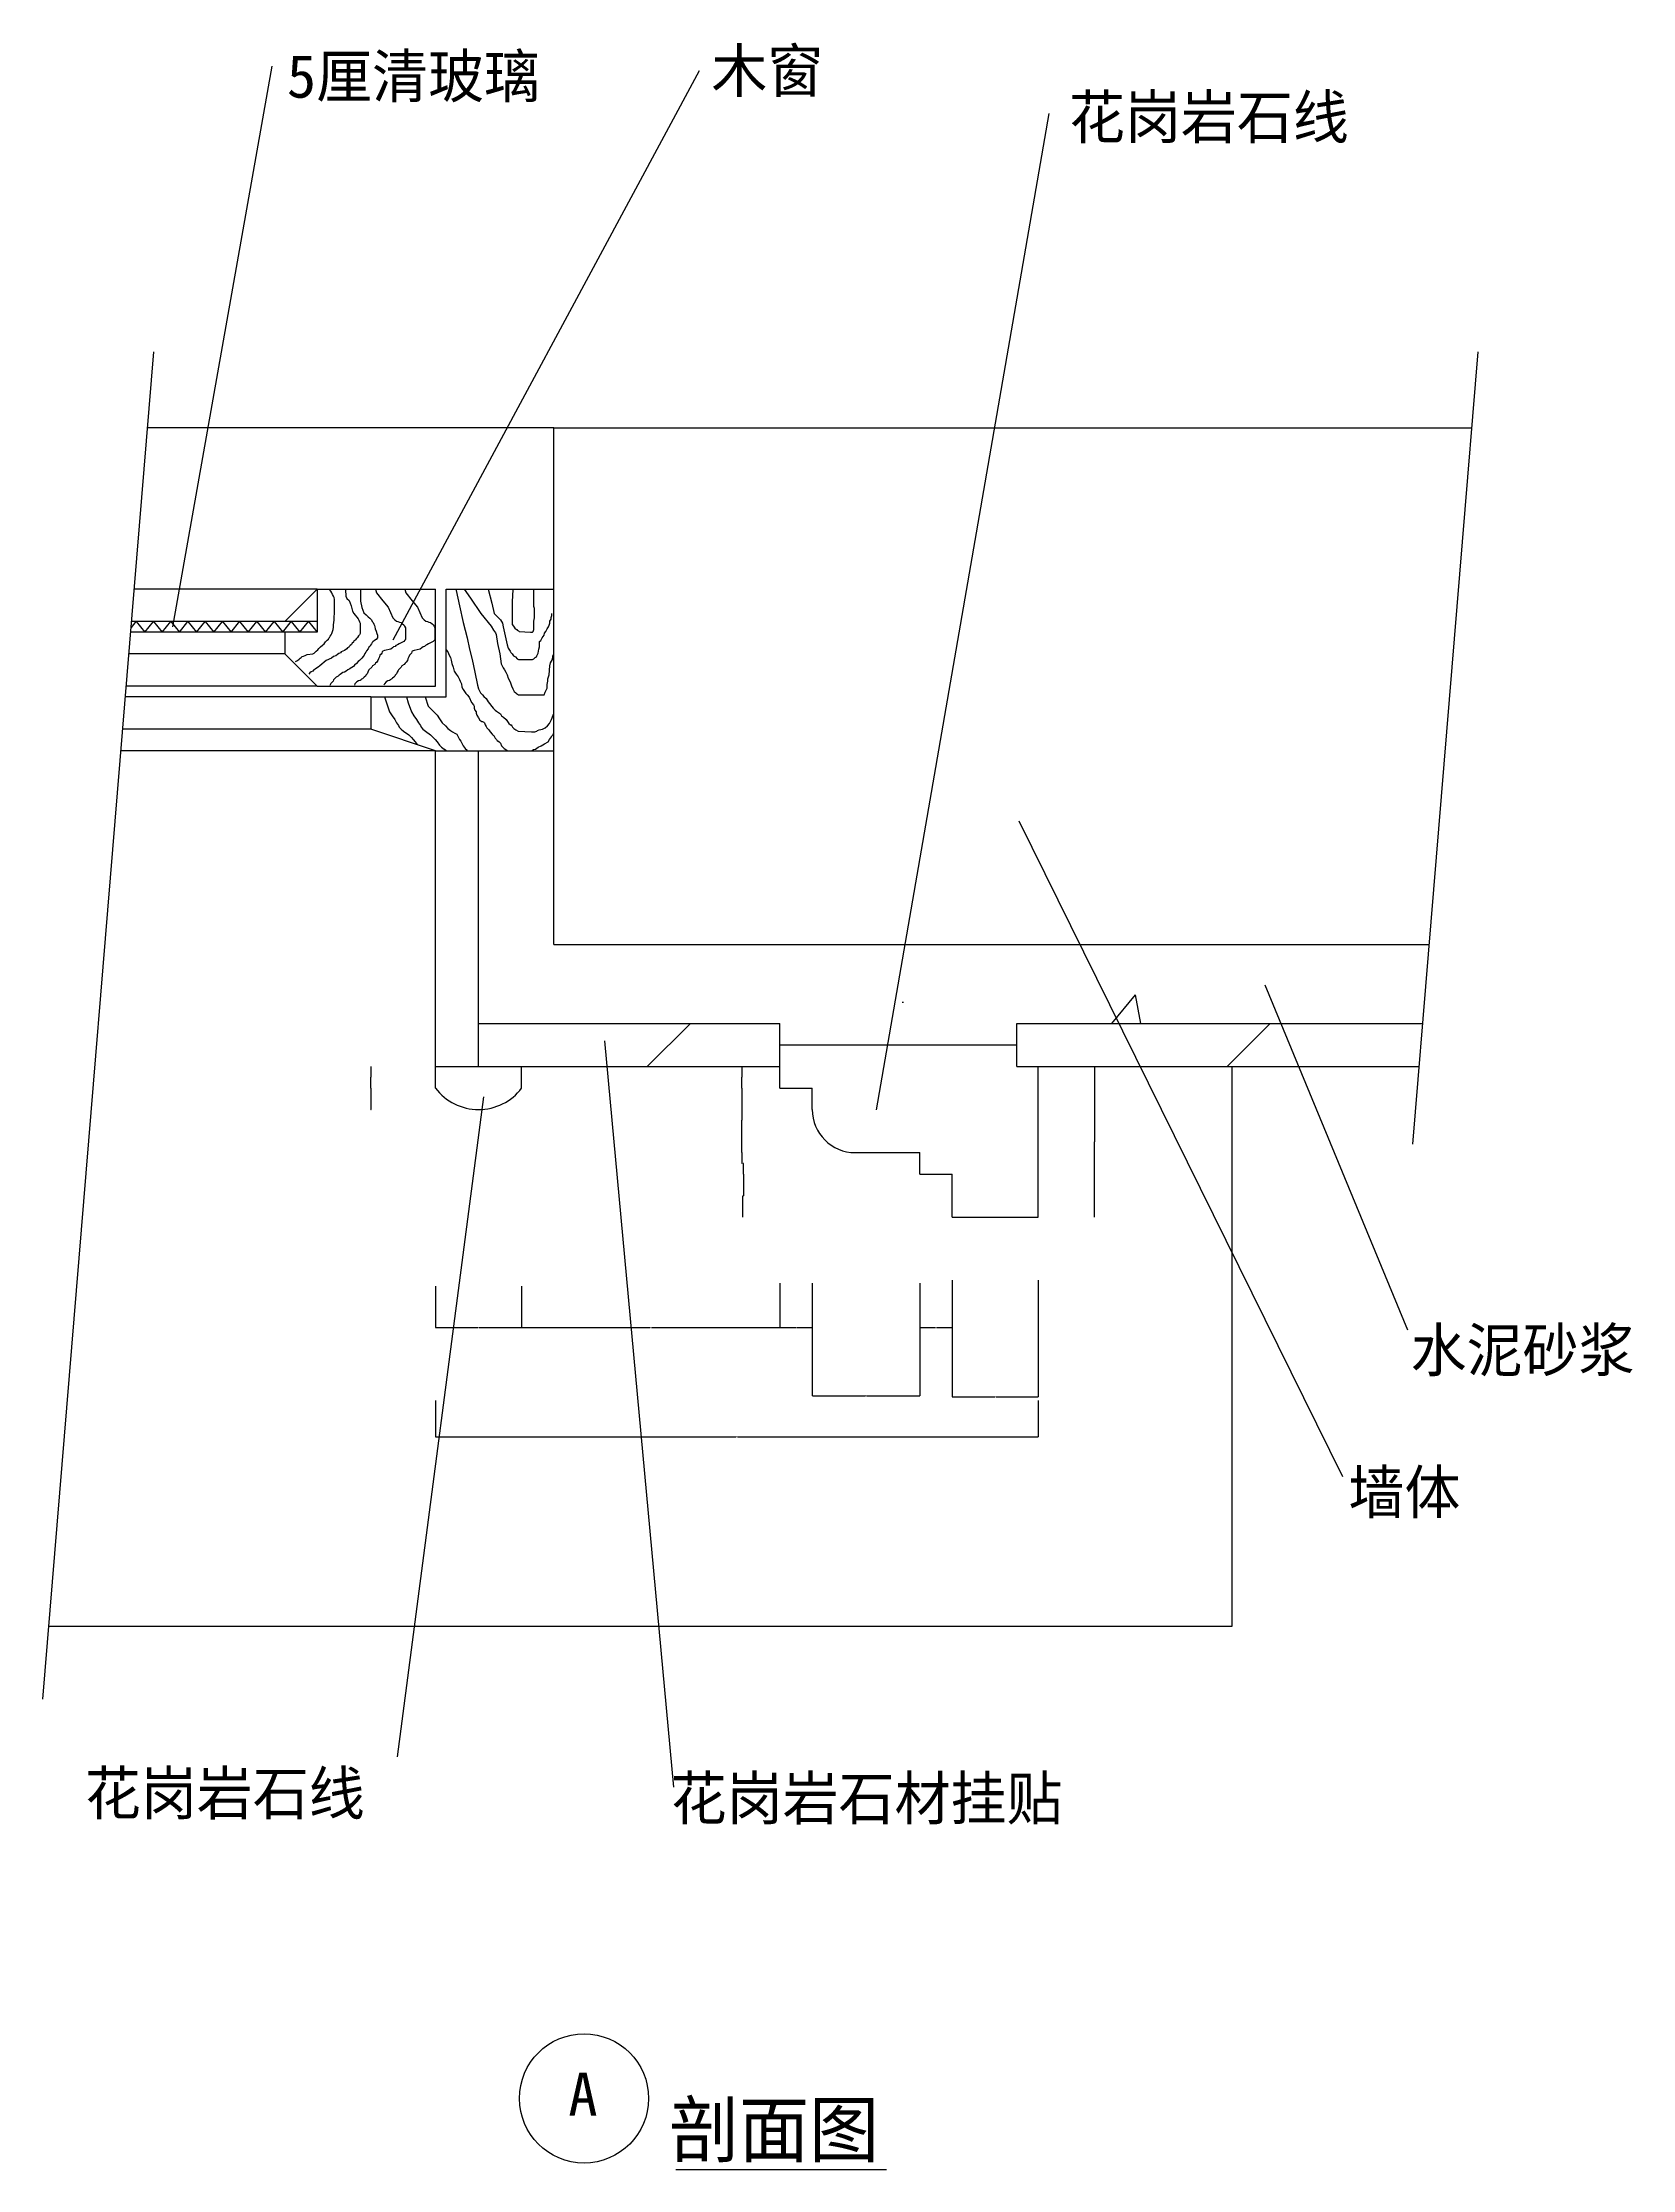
# Model space of a CAD drawing. Header units: metres. Extents: x 1450 to 10156, y 1788 to 13019.
# Drawn here: x 6463 to 10156, y 8001 to 12940 of the extents above; entities that cross this region are included whole.
import ezdxf

# ---------------------------------------------------------------- set-up
doc = ezdxf.new("R2010")
doc.units = ezdxf.units.M
for name, color, linetype in [('2', 2, 'Continuous'), ('3', 3, 'Continuous'), ('4', 4, 'Continuous'), ('7', 7, 'Continuous'), ('BH', 3, 'Continuous'), ('DIM', 3, 'Continuous'), ('TEXT', 3, 'Continuous')]:
    doc.layers.add(name, color=color, linetype=linetype)
doc.dimstyles.get("Standard").update_dxf_attribs({"dimtxt": 2.5, "dimasz": 2.5, "dimexe": 1.25, "dimexo": 0.625, "dimtad": 1, "dimcen": 2.5, "dimazin": 3, "dimtfac": 1, "dimtmove": 0, "dimatfit": 3})

# ---------------------------------------------------------------- blocks, each defined once
blk = doc.blocks.new('BH2')
at = {"layer": 'BH'}
blk.add_lwpolyline([(0, 32), (5, 28), (0, 24), (5, 20), (0, 16), (5, 12), (0, 8), (5, 4), (0, 0)], dxfattribs=at)
blk = doc.blocks.new('*D19')
for p, q in [((8091.43, 10311.93), (8091.43, 10261.93)), ((8089.59, 10211.93), (8089.59, 10261.93)), ((8089.84, 10261.93), (8091.18, 10261.93))]:
    blk.add_line(p, q)
at = {"layer": 'Defpoints'}
for p in [(8091.43, 10311.93), (8089.59, 10261.93), (8089.59, 10211.93)]:
    blk.add_point(p, dxfattribs=at)
at = {"layer": 'DIM', "insert": (8090.51, 10263.055), "char_height": 1, "attachment_point": 5}
blk.add_mtext('20', dxfattribs=at)
blk = doc.blocks.new('*D20')
for p, q in [((8906.26, 10561.93), (8906.26, 10386.93)), ((8906.01, 10386.93), (8905.76, 10386.93)), ((8906.26, 10211.93), (8906.26, 10386.93)), ((8906.26, 10386.93), (8906.26, 10386.93)), ((8906.51, 10386.93), (8906.76, 10386.93))]:
    blk.add_line(p, q)
at = {"layer": 'Defpoints'}
for p in [(8906.26, 10561.93), (8906.26, 10386.93), (8906.26, 10211.93)]:
    blk.add_point(p, dxfattribs=at)
at = {"layer": 'DIM', "insert": (8906.26, 10388.055), "char_height": 1, "attachment_point": 5}
blk.add_mtext('70', dxfattribs=at)
blk = doc.blocks.new('*D55')
for p, q in [((7376.05, 10051.43), (7376.05, 9955.81)), ((7576.05, 10051.43), (7576.05, 9955.81)), ((7376.3, 9955.81), (7475.05, 9955.81)), ((7477.05, 9955.81), (7575.8, 9955.81))]:
    blk.add_line(p, q)
at = {"layer": 'Defpoints'}
for p in [(7376.05, 10051.43), (7576.05, 10051.43), (7376.05, 9955.81)]:
    blk.add_point(p, dxfattribs=at)
at = {"layer": 'DIM', "insert": (7476.05, 9955.81), "char_height": 1, "attachment_point": 5}
blk.add_mtext('40', dxfattribs=at)
blk = doc.blocks.new('*D56')
for p, q in [((7376.05, 9785.99), (7376.05, 9702.28)), ((8776.05, 9785.99), (8776.05, 9702.28)), ((7376.3, 9702.28), (8074.55, 9702.28)), ((8077.55, 9702.28), (8775.8, 9702.28))]:
    blk.add_line(p, q)
at = {"layer": 'Defpoints'}
for p in [(7376.05, 9785.99), (8776.05, 9785.99), (7376.05, 9702.28)]:
    blk.add_point(p, dxfattribs=at)
at = {"layer": 'DIM', "insert": (8076.05, 9702.28), "char_height": 1, "attachment_point": 5}
blk.add_mtext('280', dxfattribs=at)
blk = doc.blocks.new('*D57')
for p, q in [((8251.05, 10058.54), (8251.05, 9797.48)), ((8501.05, 10058.54), (8501.05, 9797.48)), ((8251.3, 9797.48), (8375.05, 9797.48)), ((8377.05, 9797.48), (8500.8, 9797.48))]:
    blk.add_line(p, q)
at = {"layer": 'Defpoints'}
for p in [(8251.05, 10058.54), (8501.05, 10058.54), (8251.05, 9797.48)]:
    blk.add_point(p, dxfattribs=at)
at = {"layer": 'DIM', "insert": (8376.05, 9797.48), "char_height": 1, "attachment_point": 5}
blk.add_mtext('50', dxfattribs=at)
blk = doc.blocks.new('*D58')
for p, q in [((8501.05, 10058.54), (8501.05, 9955.81)), ((8576.05, 10065.65), (8576.05, 9955.81)), ((8501.3, 9955.81), (8537.55, 9955.81)), ((8539.55, 9955.81), (8575.8, 9955.81))]:
    blk.add_line(p, q)
at = {"layer": 'Defpoints'}
for p in [(8501.05, 10058.54), (8576.05, 10065.65), (8501.05, 9955.81)]:
    blk.add_point(p, dxfattribs=at)
at = {"layer": 'DIM', "insert": (8538.55, 9955.81), "char_height": 1, "attachment_point": 5}
blk.add_mtext('15', dxfattribs=at)
blk = doc.blocks.new('*D59')
for p, q in [((7576.05, 10051.43), (7576.05, 9955.81)), ((8176.05, 10058.54), (8176.05, 9955.81)), ((7576.3, 9955.81), (7874.55, 9955.81)), ((7877.55, 9955.81), (8175.8, 9955.81))]:
    blk.add_line(p, q)
at = {"layer": 'Defpoints'}
for p in [(7576.05, 10051.43), (8176.05, 10058.54), (7576.05, 9955.81)]:
    blk.add_point(p, dxfattribs=at)
at = {"layer": 'DIM', "insert": (7876.05, 9955.81), "char_height": 1, "attachment_point": 5}
blk.add_mtext('120', dxfattribs=at)
blk = doc.blocks.new('*D60')
for p, q in [((8176.05, 10058.54), (8176.05, 9955.81)), ((8251.05, 10058.54), (8251.05, 9955.81)), ((8176.3, 9955.81), (8212.55, 9955.81)), ((8214.55, 9955.81), (8250.8, 9955.81))]:
    blk.add_line(p, q)
at = {"layer": 'Defpoints'}
for p in [(8176.05, 10058.54), (8251.05, 10058.54), (8176.05, 9955.81)]:
    blk.add_point(p, dxfattribs=at)
at = {"layer": 'DIM', "insert": (8213.55, 9955.81), "char_height": 1, "attachment_point": 5}
blk.add_mtext('15', dxfattribs=at)
blk = doc.blocks.new('*D61')
for p, q in [((8576.05, 10065.65), (8576.05, 9794.64)), ((8776.05, 10065.65), (8776.05, 9794.64)), ((8576.3, 9794.64), (8675.05, 9794.64)), ((8677.05, 9794.64), (8775.8, 9794.64))]:
    blk.add_line(p, q)
at = {"layer": 'Defpoints'}
for p in [(8576.05, 10065.65), (8776.05, 10065.65), (8576.05, 9794.64)]:
    blk.add_point(p, dxfattribs=at)
at = {"layer": 'DIM', "insert": (8676.05, 9794.64), "char_height": 1, "attachment_point": 5}
blk.add_mtext('40', dxfattribs=at)
blk = doc.blocks.new('*D62')
for p, q in [((7225.91, 10511.93), (7225.91, 10461.98)), ((7225.07, 10461.98), (7224.82, 10461.98)), ((7225.32, 10461.98), (7225.32, 10461.98)), ((7225.91, 10461.98), (7225.32, 10461.98)), ((7226.16, 10461.98), (7226.41, 10461.98))]:
    blk.add_line(p, q)
at = {"layer": 'Defpoints'}
for p in [(7225.91, 10511.93), (7225.32, 10461.98), (7225.91, 10461.98)]:
    blk.add_point(p, dxfattribs=at)
at = {"layer": 'DIM', "insert": (7225.615, 10460.855), "char_height": 1, "attachment_point": 5}
blk.add_mtext('10', dxfattribs=at)
blk = doc.blocks.new('*D63')
for p, q in [((7225.66, 10536.93), (7225.41, 10536.93)), ((7225.91, 10561.93), (7225.91, 10536.93)), ((7225.91, 10511.93), (7225.91, 10536.93)), ((7225.91, 10536.93), (7225.91, 10536.93)), ((7226.16, 10536.93), (7226.41, 10536.93))]:
    blk.add_line(p, q)
at = {"layer": 'Defpoints'}
for p in [(7225.91, 10561.93), (7225.91, 10536.93), (7225.91, 10511.93)]:
    blk.add_point(p, dxfattribs=at)
at = {"layer": 'DIM', "insert": (7225.91, 10538.055), "char_height": 1, "attachment_point": 5}
blk.add_mtext('10', dxfattribs=at)
blk = doc.blocks.new('*D64')
for p, q in [((8088.59, 10336.93), (8087.5, 10336.93)), ((8087.75, 10361.93), (8087.75, 10336.93)), ((8091.68, 10336.93), (8090.59, 10336.93)), ((8091.43, 10311.93), (8091.43, 10336.93))]:
    blk.add_line(p, q)
at = {"layer": 'Defpoints'}
for p in [(8087.75, 10361.93), (8091.43, 10336.93), (8091.43, 10311.93)]:
    blk.add_point(p, dxfattribs=at)
at = {"layer": 'DIM', "insert": (8089.59, 10336.93), "char_height": 1, "attachment_point": 5}
blk.add_mtext('10', dxfattribs=at)
blk = doc.blocks.new('*D65')
for p, q in [((8087.75, 10511.93), (8087.75, 10436.93)), ((8087.5, 10436.93), (8087.25, 10436.93)), ((8087.75, 10361.93), (8087.75, 10436.93)), ((8087.75, 10436.93), (8087.75, 10436.93)), ((8088, 10436.93), (8088.25, 10436.93))]:
    blk.add_line(p, q)
at = {"layer": 'Defpoints'}
for p in [(8087.75, 10511.93), (8087.75, 10436.93), (8087.75, 10361.93)]:
    blk.add_point(p, dxfattribs=at)
at = {"layer": 'DIM', "insert": (8087.75, 10438.055), "char_height": 1, "attachment_point": 5}
blk.add_mtext('30', dxfattribs=at)
blk = doc.blocks.new('*D66')
for p, q in [((8087.5, 10536.93), (8087.25, 10536.93)), ((8087.75, 10511.93), (8087.75, 10536.93)), ((8087.75, 10536.93), (8087.81, 10536.93)), ((8087.81, 10561.93), (8087.81, 10536.93)), ((8088.06, 10536.93), (8088.31, 10536.93))]:
    blk.add_line(p, q)
at = {"layer": 'Defpoints'}
for p in [(8087.75, 10536.93), (8087.81, 10561.93), (8087.75, 10511.93)]:
    blk.add_point(p, dxfattribs=at)
at = {"layer": 'DIM', "insert": (8087.78, 10538.055), "char_height": 1, "attachment_point": 5}
blk.add_mtext('10', dxfattribs=at)

msp = doc.modelspace()

# ---------------------------------------------------------------- hatches: boundary and pattern name
at = {"layer": 'BH'}
h = msp.add_hatch(dxfattribs=at)
h.set_pattern_fill('ANSI31', scale=1500)
h.paths.add_polyline_path([(9683.34, 10845.26), (9782.35, 12045.26), (7651.05, 12045.26), (7651.05, 10845.26)])
h = msp.add_hatch(dxfattribs=at)
h.set_pattern_fill('ANSI33', scale=300)
h.paths.add_polyline_path([(7376.05, 10561.93), (7476.05, 10561.93), (7476.05, 11295.26), (7376.05, 11295.26)])
h.paths.add_polyline_path([(8176.05, 10561.93), (8176.05, 10661.93), (7476.05, 10661.93), (7476.05, 10561.93)])
h.paths.add_polyline_path([(7376.05, 10561.93), (7376.05, 10511.93, 0.5), (7576.05, 10511.93), (7576.05, 10561.93)])
h.paths.add_polyline_path([(8176.05, 10611.93), (8176.05, 10511.93), (8251.05, 10511.93), (8251.05, 10461.93, 0.41), (8351.05, 10361.93), (8501.05, 10361.93), (8501.05, 10311.93), (8576.05, 10311.93), (8576.05, 10211.93), (8776.05, 10211.93), (8776.05, 10561.93), (8726.05, 10561.93), (8726.05, 10611.93)])
h.paths.add_polyline_path([(8726.05, 10661.93), (8726.05, 10561.93), (9659.97, 10561.93), (9668.22, 10661.93)])
h = msp.add_hatch(dxfattribs=at)
h.set_pattern_fill('AR-CONC', scale=15)
h.paths.add_polyline_path([(9683.34, 10845.26), (7651.05, 10845.26), (7651.05, 11295.26), (7476.05, 11295.26), (7476.05, 10661.93), (8176.05, 10661.93), (8176.05, 10611.93), (8726.05, 10611.93), (8726.05, 10661.93), (9668.22, 10661.93)])

# ---------------------------------------------------------------- linework, layer by layer
at = {"layer": '2'}
for p, q in [((7651.05, 12045.26), (9782.35, 12045.26)), ((7651.05, 10845.26), (7651.05, 12045.26)), ((7651.05, 10845.26), (9683.34, 10845.26))]:
    msp.add_line(p, q, dxfattribs=at)
at = {"layer": '3'}
for p, q in [((6721.37, 12221.2), (6463.27, 9092.81)), ((9796.86, 12221.2), (9645.08, 10381.49)), ((7026.05, 11520.26), (6663.54, 11520.26)), ((7226.05, 11345.26), (6649.1, 11345.26))]:
    msp.add_line(p, q, dxfattribs=at)
at = {"layer": '4'}
for p, q in [((7651.05, 12045.26), (6706.85, 12045.26)), ((7026.05, 11595.26), (7101.05, 11670.26)), ((7101.05, 11670.26), (7101.05, 11570.26)), ((7101.05, 11670.26), (7376.05, 11670.26)), ((7376.05, 11445.26), (7376.05, 11670.26)), ((7401.05, 11670.26), (7651.05, 11670.26)), ((7401.05, 11420.26), (7401.05, 11670.26)), ((7026.05, 11570.26), (7026.05, 11520.26)), ((7026.05, 11520.26), (7101.05, 11445.26)), ((7101.05, 11445.26), (7376.05, 11445.26)), ((7226.05, 11420.26), (7401.05, 11420.26)), ((7226.05, 11420.26), (7226.05, 11345.26)), ((7376.05, 11295.26), (7226.05, 11345.26)), ((7376.05, 11295.26), (7651.05, 11295.26)), ((7376.05, 10561.93), (7376.05, 11295.26)), ((7476.05, 10561.93), (7476.05, 11295.26)), ((7476.05, 10661.93), (8176.05, 10661.93)), ((8176.05, 10511.93), (8176.05, 10661.93)), ((8726.05, 10661.93), (9668.22, 10661.93)), ((8726.05, 10561.93), (8726.05, 10661.93)), ((8176.05, 10611.93), (8726.05, 10611.93)), ((7376.05, 10561.93), (8176.05, 10561.93)), ((7376.05, 10511.93), (7376.05, 10561.93)), ((7576.05, 10511.93), (7576.05, 10561.93)), ((8726.05, 10561.93), (9659.97, 10561.93)), ((8776.05, 10211.93), (8776.05, 10561.93)), ((9226.05, 9261.93), (9226.05, 10561.93)), ((8176.05, 10511.93), (8251.05, 10511.93)), ((8251.05, 10461.93), (8251.05, 10511.93)), ((8351.05, 10361.93), (8501.05, 10361.93)), ((8501.05, 10311.93), (8501.05, 10361.93)), ((8501.05, 10311.93), (8576.05, 10311.93)), ((8576.05, 10211.93), (8576.05, 10311.93)), ((8576.05, 10211.93), (8776.05, 10211.93)), ((6477.22, 9261.93), (9226.05, 9261.93))]:
    msp.add_line(p, q, dxfattribs=at)
for centre, radius, start, end in [((7476.05, 10587.04), 125.07, 216.91, 323.09), ((8351.05, 10461.93), 100, 180, 270)]:
    msp.add_arc(centre, radius, start, end, dxfattribs=at)
at = {"layer": '7'}
for p, q in [((7101.05, 11670.26), (6675.91, 11670.26)), ((7101.05, 11570.26), (6667.66, 11570.26)), ((7101.05, 11595.26), (6669.73, 11595.26)), ((7226.05, 11420.26), (6655.29, 11420.26)), ((7101.05, 11445.26), (6657.35, 11445.26)), ((7376.05, 11295.26), (6644.97, 11295.26))]:
    msp.add_line(p, q, dxfattribs=at)
at = {"layer": 'BH'}
for p, q in [((7130.76, 11668.77), (7129.26, 11670.26)), ((7132.57, 11666.05), (7130.76, 11668.77)), ((7135.29, 11661.52), (7132.57, 11666.05)), ((7137.11, 11657.9), (7135.29, 11661.52)), ((7138.92, 11654.27), (7137.11, 11657.9)), ((7167.06, 11670.26), (7167.06, 11668.77)), ((7167.06, 11668.77), (7167.97, 11654.27)), ((7201.55, 11670.26), (7201.55, 11642.49)), ((7236.57, 11670.26), (7238.75, 11661.52)), ((7238.75, 11661.52), (7253.28, 11643.4)), ((7304.96, 11670.26), (7307.15, 11661.52)), ((7307.15, 11661.52), (7321.67, 11643.4)), ((7423.44, 11670.26), (7424.1, 11667.23)), ((7424.1, 11667.23), (7431.53, 11631.61)), ((7442.21, 11670.26), (7457.38, 11649.42)), ((7498.24, 11670.26), (7506.43, 11637.55)), ((7555.47, 11668.72), (7553.98, 11642)), ((7555.58, 11670.26), (7555.47, 11668.72)), ((7604.25, 11630.13), (7604.25, 11670.26)), ((7140.74, 11650.65), (7138.92, 11654.27)), ((7141.65, 11646.12), (7140.74, 11650.65)), ((7140.74, 11603.52), (7141.65, 11616.21)), ((7141.65, 11616.21), (7141.65, 11646.12)), ((7167.97, 11654.27), (7169.78, 11648.83)), ((7169.78, 11648.83), (7175.23, 11644.3)), ((7175.23, 11644.3), (7179.76, 11631.61)), ((7179.76, 11631.61), (7183.39, 11618.93)), ((7183.39, 11618.93), (7186.12, 11613.49)), ((7186.12, 11613.49), (7189.75, 11609.86)), ((7189.75, 11609.86), (7193.38, 11605.33)), ((7201.55, 11642.49), (7205.18, 11627.99)), ((7205.18, 11627.99), (7209.71, 11615.3)), ((7209.71, 11615.3), (7215.16, 11610.77)), ((7215.16, 11610.77), (7219.7, 11606.24)), ((7253.28, 11643.4), (7265.98, 11628.89)), ((7265.98, 11628.89), (7271.43, 11616.21)), ((7271.43, 11616.21), (7276.87, 11603.52)), ((7321.67, 11643.4), (7334.37, 11628.89)), ((7334.37, 11628.89), (7339.82, 11616.21)), ((7339.82, 11616.21), (7345.26, 11603.52)), ((7431.53, 11631.61), (7440.44, 11593.03)), ((7457.38, 11649.42), (7481.16, 11613.8)), ((7481.16, 11613.8), (7504.94, 11584.12)), ((7506.43, 11637.55), (7512.37, 11613.8)), ((7512.37, 11613.8), (7521.29, 11604.9)), ((7553.98, 11642), (7553.98, 11588.57)), ((7605.73, 11625.68), (7604.25, 11630.13)), ((7605.73, 11603.41), (7605.73, 11625.68)), ((7644.37, 11604.9), (7645.86, 11609.35)), ((7645.86, 11609.35), (7645.86, 11613.8)), ((7128.03, 11556.39), (7129.85, 11558.2)), ((7129.85, 11558.2), (7131.66, 11560.92)), ((7131.66, 11560.92), (7133.48, 11564.54)), ((7133.48, 11564.54), (7135.29, 11567.26)), ((7135.29, 11567.26), (7137.11, 11571.8)), ((7137.11, 11571.8), (7138.02, 11576.33)), ((7138.02, 11576.33), (7138.92, 11581.77)), ((7138.92, 11587.2), (7139.83, 11592.64)), ((7138.92, 11581.77), (7138.92, 11587.2)), ((7139.83, 11592.64), (7140.74, 11598.08)), ((7140.74, 11598.08), (7140.74, 11603.52)), ((7195.19, 11558.2), (7192.47, 11555.48)), ((7193.38, 11605.33), (7196.1, 11601.7)), ((7197.01, 11561.83), (7195.19, 11558.2)), ((7196.1, 11601.7), (7197.91, 11598.08)), ((7199.73, 11564.54), (7197.01, 11561.83)), ((7197.91, 11598.08), (7199.73, 11594.45)), ((7199.73, 11594.45), (7200.64, 11591.73)), ((7200.64, 11567.26), (7199.73, 11564.54)), ((7200.64, 11591.73), (7200.64, 11567.26)), ((7219.7, 11606.24), (7223.33, 11602.61)), ((7223.33, 11602.61), (7226.96, 11598.99)), ((7226.96, 11598.99), (7228.77, 11595.36)), ((7228.77, 11595.36), (7231.49, 11592.64)), ((7231.49, 11592.64), (7232.4, 11589.02)), ((7232.4, 11589.02), (7234.22, 11586.3)), ((7234.22, 11586.3), (7235.12, 11582.67)), ((7235.12, 11582.67), (7236.03, 11578.14)), ((7236.03, 11578.14), (7237.85, 11572.7)), ((7237.85, 11572.7), (7239.66, 11567.26)), ((7239.66, 11567.26), (7241.48, 11563.64)), ((7241.48, 11563.64), (7241.48, 11557.29)), ((7276.87, 11603.52), (7281.41, 11598.99)), ((7281.41, 11598.99), (7285.04, 11596.27)), ((7285.04, 11596.27), (7288.67, 11595.36)), ((7288.67, 11595.36), (7292.3, 11593.55)), ((7292.3, 11593.55), (7295.93, 11592.64)), ((7295.93, 11592.64), (7299.56, 11589.92)), ((7299.56, 11589.92), (7302.28, 11587.2)), ((7302.28, 11587.2), (7304.1, 11584.48)), ((7304.1, 11584.48), (7305.91, 11580.86)), ((7305.91, 11580.86), (7305.91, 11553.67)), ((7345.26, 11603.52), (7349.8, 11598.99)), ((7349.8, 11598.99), (7353.43, 11596.27)), ((7353.43, 11596.27), (7357.06, 11595.36)), ((7357.06, 11595.36), (7360.69, 11593.55)), ((7360.69, 11593.55), (7364.32, 11592.64)), ((7364.32, 11592.64), (7367.95, 11589.92)), ((7367.95, 11589.92), (7370.68, 11587.2)), ((7370.68, 11587.2), (7372.49, 11584.48)), ((7372.49, 11584.48), (7374.31, 11580.86)), ((7374.31, 11580.86), (7374.31, 11553.67)), ((7440.44, 11593.03), (7449.36, 11557.41)), ((7449.36, 11557.41), (7455.3, 11530.69)), ((7504.94, 11584.12), (7510.88, 11575.22)), ((7510.88, 11575.22), (7515.34, 11569.28)), ((7515.34, 11569.28), (7516.83, 11564.83)), ((7516.83, 11564.83), (7519.8, 11544.05)), ((7521.29, 11604.9), (7527.23, 11598.96)), ((7527.23, 11598.96), (7531.69, 11591.54)), ((7531.69, 11591.54), (7533.18, 11582.64)), ((7533.18, 11582.64), (7537.63, 11561.86)), ((7537.63, 11561.86), (7542.09, 11541.08)), ((7553.98, 11588.57), (7556.95, 11584.12)), ((7556.95, 11584.12), (7559.93, 11579.67)), ((7559.93, 11579.67), (7564.38, 11576.7)), ((7564.38, 11576.7), (7565.87, 11576.7)), ((7565.87, 11576.7), (7565.87, 11575.22)), ((7565.87, 11575.22), (7568.84, 11573.73)), ((7568.84, 11573.73), (7570.33, 11572.25)), ((7570.33, 11572.25), (7596.81, 11570.76)), ((7596.81, 11570.76), (7601.27, 11570.76)), ((7601.27, 11570.76), (7602.76, 11572.25)), ((7602.76, 11572.25), (7604.25, 11576.7)), ((7604.25, 11595.99), (7605.73, 11603.41)), ((7604.25, 11576.7), (7604.25, 11595.99)), ((7622.08, 11554.44), (7623.56, 11557.41)), ((7623.56, 11557.41), (7628.02, 11563.34)), ((7628.02, 11563.34), (7629.51, 11567.8)), ((7629.51, 11567.8), (7632.48, 11572.25)), ((7632.48, 11572.25), (7635.45, 11578.18)), ((7635.45, 11578.18), (7638.43, 11582.64)), ((7638.43, 11582.64), (7639.91, 11587.09)), ((7639.91, 11587.09), (7641.4, 11591.54)), ((7641.4, 11595.99), (7644.37, 11600.45)), ((7641.4, 11591.54), (7641.4, 11595.99)), ((7644.37, 11600.45), (7644.37, 11604.9)), ((7059.06, 11507.45), (7061.78, 11510.16)), ((7061.78, 11510.16), (7063.6, 11511.98)), ((7063.6, 11511.98), (7066.32, 11513.79)), ((7066.32, 11513.79), (7069.04, 11514.7)), ((7069.04, 11514.7), (7073.58, 11516.51)), ((7073.58, 11516.51), (7078.12, 11518.32)), ((7078.12, 11518.32), (7090.82, 11520.13)), ((7090.82, 11520.13), (7094.45, 11521.95)), ((7094.45, 11521.95), (7097.18, 11524.67)), ((7097.18, 11524.67), (7098.99, 11526.48)), ((7098.99, 11526.48), (7102.62, 11529.2)), ((7102.62, 11529.2), (7105.34, 11532.82)), ((7105.34, 11532.82), (7108.97, 11536.45)), ((7108.97, 11536.45), (7113.51, 11540.07)), ((7113.51, 11540.07), (7117.14, 11543.7)), ((7117.14, 11543.7), (7120.77, 11548.23)), ((7120.77, 11548.23), (7124.4, 11551.86)), ((7134.39, 11510.16), (7121.68, 11504.73)), ((7124.4, 11551.86), (7127.13, 11554.58)), ((7127.13, 11554.58), (7128.03, 11556.39)), ((7138.92, 11513.79), (7134.39, 11510.16)), ((7144.37, 11515.6), (7138.92, 11513.79)), ((7148, 11518.32), (7144.37, 11515.6)), ((7151.63, 11521.04), (7148, 11518.32)), ((7155.26, 11522.85), (7151.63, 11521.04)), ((7157.08, 11524.67), (7155.26, 11522.85)), ((7164.34, 11528.29), (7157.08, 11524.67)), ((7169.78, 11531.92), (7164.34, 11528.29)), ((7171.6, 11533.73), (7169.78, 11531.92)), ((7174.32, 11535.54), (7171.6, 11533.73)), ((7175.23, 11537.35), (7174.32, 11535.54)), ((7177.95, 11539.17), (7175.23, 11537.35)), ((7180.67, 11541.89), (7177.95, 11539.17)), ((7182.49, 11544.61), (7180.67, 11541.89)), ((7185.21, 11547.32), (7182.49, 11544.61)), ((7186.12, 11550.04), (7185.21, 11547.32)), ((7189.75, 11551.86), (7186.12, 11550.04)), ((7192.47, 11555.48), (7189.75, 11551.86)), ((7205.18, 11510.16), (7202.45, 11507.45)), ((7207.9, 11513.79), (7205.18, 11510.16)), ((7210.62, 11517.42), (7207.9, 11513.79)), ((7211.53, 11521.04), (7210.62, 11517.42)), ((7214.25, 11523.76), (7211.53, 11521.04)), ((7216.07, 11527.39), (7214.25, 11523.76)), ((7219.7, 11531.92), (7216.07, 11527.39)), ((7221.51, 11535.54), (7219.7, 11531.92)), ((7223.33, 11537.35), (7221.51, 11535.54)), ((7225.14, 11540.07), (7223.33, 11537.35)), ((7226.96, 11543.7), (7225.14, 11540.07)), ((7228.77, 11546.42), (7226.96, 11543.7)), ((7230.59, 11548.23), (7228.77, 11546.42)), ((7234.22, 11550.95), (7230.59, 11548.23)), ((7237.85, 11553.67), (7234.22, 11550.95)), ((7241.48, 11557.29), (7237.85, 11553.67)), ((7243.29, 11508.35), (7242.39, 11504.73)), ((7246.02, 11512.88), (7243.29, 11508.35)), ((7246.92, 11517.42), (7246.02, 11512.88)), ((7249.65, 11519.23), (7246.92, 11517.42)), ((7251.46, 11521.95), (7249.65, 11519.23)), ((7252.37, 11524.67), (7251.46, 11521.95)), ((7253.28, 11526.48), (7252.37, 11524.67)), ((7257.81, 11528.29), (7253.28, 11526.48)), ((7272.33, 11531.01), (7257.81, 11528.29)), ((7275.96, 11533.73), (7272.33, 11531.01)), ((7278.69, 11536.45), (7275.96, 11533.73)), ((7282.32, 11537.35), (7278.69, 11536.45)), ((7284.13, 11539.17), (7282.32, 11537.35)), ((7287.76, 11540.98), (7284.13, 11539.17)), ((7291.39, 11543.7), (7287.76, 11540.98)), ((7302.28, 11549.14), (7291.39, 11543.7)), ((7305.01, 11551.86), (7302.28, 11549.14)), ((7305.91, 11553.67), (7305.01, 11551.86)), ((7311.68, 11508.35), (7310.78, 11504.73)), ((7314.41, 11512.88), (7311.68, 11508.35)), ((7315.32, 11517.42), (7314.41, 11512.88)), ((7318.04, 11519.23), (7315.32, 11517.42)), ((7319.85, 11521.95), (7318.04, 11519.23)), ((7320.76, 11524.67), (7319.85, 11521.95)), ((7321.67, 11526.48), (7320.76, 11524.67)), ((7326.21, 11528.29), (7321.67, 11526.48)), ((7340.73, 11531.01), (7326.21, 11528.29)), ((7344.36, 11533.73), (7340.73, 11531.01)), ((7347.08, 11536.45), (7344.36, 11533.73)), ((7350.71, 11537.35), (7347.08, 11536.45)), ((7352.53, 11539.17), (7350.71, 11537.35)), ((7356.16, 11540.98), (7352.53, 11539.17)), ((7359.79, 11543.7), (7356.16, 11540.98)), ((7370.68, 11549.14), (7359.79, 11543.7)), ((7373.4, 11551.86), (7370.68, 11549.14)), ((7374.31, 11553.67), (7373.4, 11551.86)), ((7401.05, 11529.4), (7404.78, 11524.76)), ((7404.78, 11524.76), (7407.75, 11517.34)), ((7407.75, 11517.34), (7410.72, 11511.4)), ((7410.72, 11511.4), (7412.21, 11505.46)), ((7455.3, 11530.69), (7461.25, 11506.95)), ((7519.8, 11544.05), (7525.74, 11520.3)), ((7525.74, 11520.3), (7528.72, 11496.56)), ((7542.09, 11541.08), (7545.06, 11533.66)), ((7545.06, 11533.66), (7549.52, 11526.24)), ((7549.52, 11526.24), (7551.01, 11523.27)), ((7551.01, 11523.27), (7553.98, 11520.3)), ((7553.98, 11520.3), (7556.95, 11515.85)), ((7556.95, 11515.85), (7561.41, 11512.88)), ((7561.41, 11512.88), (7565.87, 11508.43)), ((7565.87, 11508.43), (7568.84, 11506.95)), ((7601.27, 11506.95), (7604.25, 11508.43)), ((7604.25, 11508.43), (7607.22, 11511.4)), ((7607.22, 11511.4), (7610.19, 11512.88)), ((7610.19, 11512.88), (7611.68, 11515.85)), ((7611.68, 11515.85), (7614.65, 11521.79)), ((7614.65, 11521.79), (7616.13, 11530.69)), ((7616.13, 11530.69), (7617.62, 11536.63)), ((7617.62, 11548.5), (7620.59, 11551.47)), ((7617.62, 11536.63), (7617.62, 11548.5)), ((7620.59, 11551.47), (7622.08, 11554.44)), ((7647.34, 11506.95), (7648.83, 11514.37)), ((7648.83, 11514.37), (7651.05, 11518.81)), ((7050.89, 11502.01), (7055.43, 11504.73)), ((7055.43, 11504.73), (7059.06, 11507.45)), ((7084.47, 11475.72), (7081.75, 11473)), ((7087.19, 11478.44), (7084.47, 11475.72)), ((7090.82, 11480.26), (7087.19, 11478.44)), ((7092.64, 11482.07), (7090.82, 11480.26)), ((7094.45, 11482.97), (7092.64, 11482.07)), ((7096.27, 11484.79), (7094.45, 11482.97)), ((7099.9, 11486.6), (7096.27, 11484.79)), ((7103.53, 11489.32), (7099.9, 11486.6)), ((7107.16, 11492.04), (7103.53, 11489.32)), ((7121.68, 11504.73), (7107.16, 11492.04)), ((7138.92, 11459.41), (7138.02, 11456.69)), ((7141.65, 11462.13), (7138.92, 11459.41)), ((7145.28, 11465.75), (7141.65, 11462.13)), ((7149.81, 11468.47), (7145.28, 11465.75)), ((7152.54, 11470.29), (7149.81, 11468.47)), ((7154.35, 11472.1), (7152.54, 11470.29)), ((7157.98, 11474.82), (7154.35, 11472.1)), ((7160.71, 11476.63), (7157.98, 11474.82)), ((7164.34, 11477.54), (7160.71, 11476.63)), ((7168.87, 11480.26), (7164.34, 11477.54)), ((7172.5, 11482.97), (7168.87, 11480.26)), ((7177.04, 11485.69), (7172.5, 11482.97)), ((7179.76, 11487.51), (7177.04, 11485.69)), ((7181.58, 11488.41), (7179.76, 11487.51)), ((7185.21, 11491.13), (7181.58, 11488.41)), ((7187.93, 11493.85), (7185.21, 11491.13)), ((7192.47, 11497.48), (7187.93, 11493.85)), ((7196.1, 11502.01), (7192.47, 11497.48)), ((7199.73, 11504.73), (7196.1, 11502.01)), ((7202.45, 11507.45), (7199.73, 11504.73)), ((7203.36, 11459.41), (7200.64, 11458.5)), ((7204.27, 11461.22), (7203.36, 11459.41)), ((7206.08, 11462.13), (7204.27, 11461.22)), ((7207.9, 11463.94), (7206.08, 11462.13)), ((7210.62, 11465.75), (7207.9, 11463.94)), ((7213.34, 11468.47), (7210.62, 11465.75)), ((7214.25, 11470.29), (7213.34, 11468.47)), ((7216.97, 11473.91), (7214.25, 11470.29)), ((7218.79, 11477.54), (7216.97, 11473.91)), ((7220.6, 11481.16), (7218.79, 11477.54)), ((7221.51, 11482.97), (7220.6, 11481.16)), ((7227.86, 11489.32), (7221.51, 11482.97)), ((7229.68, 11492.04), (7227.86, 11489.32)), ((7235.12, 11495.66), (7229.68, 11492.04)), ((7236.94, 11498.38), (7235.12, 11495.66)), ((7239.66, 11501.1), (7236.94, 11498.38)), ((7242.39, 11504.73), (7239.66, 11501.1)), ((7271.75, 11459.41), (7269.03, 11458.5)), ((7272.66, 11461.22), (7271.75, 11459.41)), ((7274.48, 11462.13), (7272.66, 11461.22)), ((7276.29, 11463.94), (7274.48, 11462.13)), ((7279.01, 11465.75), (7276.29, 11463.94)), ((7281.74, 11468.47), (7279.01, 11465.75)), ((7282.64, 11470.29), (7281.74, 11468.47)), ((7285.37, 11473.91), (7282.64, 11470.29)), ((7287.18, 11477.54), (7285.37, 11473.91)), ((7289, 11481.16), (7287.18, 11477.54)), ((7289.9, 11482.97), (7289, 11481.16)), ((7296.26, 11489.32), (7289.9, 11482.97)), ((7298.07, 11492.04), (7296.26, 11489.32)), ((7303.52, 11495.66), (7298.07, 11492.04)), ((7305.33, 11498.38), (7303.52, 11495.66)), ((7308.05, 11501.1), (7305.33, 11498.38)), ((7310.78, 11504.73), (7308.05, 11501.1)), ((7412.21, 11505.46), (7413.69, 11498.04)), ((7413.69, 11498.04), (7416.67, 11489.14)), ((7416.67, 11489.14), (7419.64, 11480.23)), ((7419.64, 11480.23), (7424.1, 11472.81)), ((7424.1, 11472.81), (7428.55, 11466.88)), ((7428.55, 11466.88), (7431.53, 11460.94)), ((7431.53, 11460.94), (7433.01, 11456.49)), ((7461.25, 11506.95), (7467.19, 11477.26)), ((7467.19, 11477.26), (7473.14, 11447.58)), ((7528.72, 11496.56), (7533.18, 11487.65)), ((7533.18, 11487.65), (7536.15, 11483.2)), ((7536.15, 11483.2), (7539.12, 11477.26)), ((7539.12, 11477.26), (7542.09, 11471.33)), ((7542.09, 11471.33), (7545.06, 11463.91)), ((7545.06, 11463.91), (7549.52, 11455)), ((7568.84, 11506.95), (7601.27, 11506.95)), ((7636.94, 11462.42), (7639.91, 11471.33)), ((7636.94, 11456.49), (7636.94, 11462.42)), ((7639.91, 11471.33), (7641.4, 11492.11)), ((7641.4, 11492.11), (7642.88, 11499.53)), ((7642.88, 11499.53), (7647.34, 11506.95)), ((7132.57, 11451.25), (7130.76, 11446.72)), ((7138.02, 11456.69), (7132.57, 11451.25)), ((7188.84, 11450.35), (7187.93, 11447.63)), ((7193.38, 11454.88), (7188.84, 11450.35)), ((7197.01, 11457.6), (7193.38, 11454.88)), ((7200.64, 11458.5), (7197.01, 11457.6)), ((7257.23, 11450.35), (7256.32, 11447.63)), ((7261.77, 11454.88), (7257.23, 11450.35)), ((7257.82, 11420.26), (7261.89, 11406.03)), ((7265.4, 11457.6), (7261.77, 11454.88)), ((7269.03, 11458.5), (7265.4, 11457.6)), ((7308.56, 11420.26), (7312.64, 11406.03)), ((7351.93, 11420.26), (7358.71, 11398.61)), ((7433.01, 11456.49), (7435.98, 11450.55)), ((7435.98, 11450.55), (7437.47, 11443.13)), ((7437.47, 11443.13), (7440.44, 11437.19)), ((7440.44, 11437.19), (7443.42, 11432.74)), ((7443.42, 11432.74), (7446.39, 11428.29)), ((7446.39, 11428.29), (7449.36, 11425.32)), ((7449.36, 11425.32), (7453.82, 11419.38)), ((7453.82, 11419.38), (7459.76, 11407.51)), ((7473.14, 11447.58), (7476.11, 11438.68)), ((7476.11, 11438.68), (7480.57, 11429.77)), ((7480.57, 11429.77), (7485.03, 11425.32)), ((7485.03, 11425.32), (7488, 11420.87)), ((7488, 11420.87), (7493.94, 11416.42)), ((7493.94, 11416.42), (7498.4, 11408.99)), ((7549.52, 11455), (7552.5, 11446.1)), ((7552.5, 11446.1), (7555.47, 11438.68)), ((7555.47, 11438.68), (7558.44, 11432.74)), ((7558.44, 11432.74), (7562.9, 11429.77)), ((7562.9, 11429.77), (7564.38, 11428.29)), ((7564.38, 11428.29), (7568.84, 11425.32)), ((7568.84, 11425.32), (7628.02, 11425.32)), ((7628.02, 11425.32), (7631, 11431.26)), ((7631, 11431.26), (7635.45, 11440.16)), ((7635.45, 11449.07), (7636.94, 11456.49)), ((7635.45, 11440.16), (7635.45, 11449.07)), ((7261.89, 11406.03), (7269.33, 11385.25)), ((7269.33, 11385.25), (7275.27, 11376.34)), ((7275.27, 11376.34), (7281.21, 11367.44)), ((7281.21, 11367.44), (7285.67, 11360.02)), ((7285.67, 11360.02), (7290.13, 11354.08)), ((7312.64, 11406.03), (7320.07, 11385.25)), ((7320.07, 11385.25), (7326.01, 11376.34)), ((7326.01, 11376.34), (7331.96, 11367.44)), ((7331.96, 11367.44), (7336.42, 11360.02)), ((7336.42, 11360.02), (7340.87, 11354.08)), ((7358.71, 11398.61), (7379.51, 11377.83)), ((7379.51, 11377.83), (7385.46, 11368.92)), ((7385.46, 11368.92), (7391.4, 11360.02)), ((7391.4, 11360.02), (7398.83, 11352.6)), ((7459.76, 11407.51), (7464.22, 11401.57)), ((7464.22, 11401.57), (7465.71, 11398.61)), ((7465.71, 11398.61), (7465.71, 11394.15)), ((7465.71, 11394.15), (7467.19, 11389.7)), ((7467.19, 11389.7), (7470.16, 11385.25)), ((7470.16, 11385.25), (7470.16, 11382.28)), ((7470.16, 11382.28), (7471.65, 11377.83)), ((7471.65, 11377.83), (7476.11, 11371.89)), ((7476.11, 11371.89), (7479.08, 11365.96)), ((7479.08, 11365.96), (7483.54, 11362.99)), ((7483.54, 11362.99), (7485.03, 11362.99)), ((7485.03, 11362.99), (7488, 11361.5)), ((7488, 11361.5), (7489.48, 11360.02)), ((7489.48, 11360.02), (7490.97, 11355.57)), ((7498.4, 11408.99), (7510.29, 11394.15)), ((7510.29, 11394.15), (7514.75, 11389.7)), ((7514.75, 11389.7), (7517.72, 11386.73)), ((7517.72, 11386.73), (7522.18, 11383.76)), ((7522.18, 11383.76), (7526.64, 11380.8)), ((7526.64, 11380.8), (7529.61, 11376.34)), ((7529.61, 11376.34), (7534.07, 11373.38)), ((7534.07, 11373.38), (7540.01, 11367.44)), ((7540.01, 11367.44), (7545.96, 11358.53)), ((7640.8, 11358.53), (7643.78, 11364.47)), ((7643.78, 11364.47), (7645.26, 11367.44)), ((7645.26, 11367.44), (7646.75, 11371.89)), ((7646.75, 11371.89), (7648.23, 11376.34)), ((7648.23, 11376.34), (7651.05, 11380.1)), ((7290.13, 11354.08), (7291.62, 11349.63)), ((7291.62, 11349.63), (7296.08, 11345.18)), ((7296.08, 11345.18), (7302.02, 11340.73)), ((7302.02, 11340.73), (7313.91, 11331.82)), ((7313.91, 11331.82), (7319.85, 11325.88)), ((7319.85, 11325.88), (7324.31, 11321.43)), ((7324.31, 11321.43), (7328.77, 11315.5)), ((7328.77, 11315.5), (7333.65, 11309.4)), ((7340.87, 11354.08), (7342.36, 11349.63)), ((7342.36, 11349.63), (7346.82, 11345.18)), ((7346.82, 11345.18), (7352.76, 11340.73)), ((7352.76, 11340.73), (7364.65, 11331.82)), ((7364.65, 11331.82), (7370.6, 11325.88)), ((7370.6, 11325.88), (7375.05, 11321.43)), ((7375.05, 11321.43), (7379.51, 11315.5)), ((7379.51, 11315.5), (7385.46, 11308.07)), ((7398.83, 11352.6), (7404.78, 11346.66)), ((7404.78, 11346.66), (7410.72, 11342.21)), ((7410.72, 11342.21), (7415.18, 11339.24)), ((7415.18, 11339.24), (7421.12, 11336.27)), ((7421.12, 11336.27), (7425.58, 11333.3)), ((7425.58, 11333.3), (7427.07, 11330.34)), ((7427.07, 11330.34), (7428.55, 11327.37)), ((7428.55, 11327.37), (7431.53, 11321.43)), ((7431.53, 11321.43), (7434.5, 11316.98)), ((7434.5, 11316.98), (7437.47, 11312.53)), ((7437.47, 11312.53), (7440.44, 11306.59)), ((7490.97, 11355.57), (7493.94, 11351.11)), ((7493.94, 11351.11), (7495.43, 11348.15)), ((7495.43, 11348.15), (7499.89, 11343.69)), ((7499.89, 11343.69), (7502.86, 11339.24)), ((7502.86, 11339.24), (7507.32, 11333.3)), ((7507.32, 11333.3), (7508.8, 11331.82)), ((7508.8, 11331.82), (7511.78, 11330.34)), ((7511.78, 11330.34), (7513.26, 11327.37)), ((7513.26, 11327.37), (7514.75, 11324.4)), ((7514.75, 11324.4), (7517.72, 11321.43)), ((7517.72, 11321.43), (7519.21, 11318.46)), ((7519.21, 11318.46), (7520.69, 11318.46)), ((7520.69, 11318.46), (7523.67, 11315.5)), ((7523.67, 11315.5), (7526.64, 11312.53)), ((7526.64, 11312.53), (7529.61, 11306.59)), ((7545.96, 11358.53), (7550.42, 11355.57)), ((7550.42, 11355.57), (7551.9, 11355.57)), ((7551.9, 11355.57), (7553.39, 11352.6)), ((7553.39, 11352.6), (7554.87, 11349.63)), ((7554.87, 11349.63), (7557.85, 11346.66)), ((7557.85, 11346.66), (7562.3, 11343.69)), ((7562.3, 11343.69), (7568.25, 11340.73)), ((7568.25, 11340.73), (7599.19, 11339.24)), ((7599.19, 11339.24), (7606.62, 11339.24)), ((7606.62, 11339.24), (7611.08, 11340.73)), ((7611.08, 11340.73), (7612.57, 11342.21)), ((7612.57, 11342.21), (7617.03, 11343.69)), ((7617.03, 11343.69), (7624.46, 11345.18)), ((7621.48, 11306.59), (7628.92, 11311.04)), ((7624.46, 11345.18), (7630.4, 11348.15)), ((7628.92, 11311.04), (7637.83, 11315.5)), ((7630.4, 11348.15), (7636.35, 11352.6)), ((7636.35, 11352.6), (7640.8, 11358.53)), ((7637.83, 11315.5), (7640.8, 11321.43)), ((7640.8, 11321.43), (7645.26, 11327.37)), ((7645.26, 11327.37), (7646.75, 11330.34)), ((7646.75, 11330.34), (7649.72, 11333.3)), ((7649.72, 11333.3), (7651.05, 11337.3)), ((7385.46, 11308.07), (7389.92, 11303.62)), ((7389.92, 11303.62), (7395.86, 11299.17)), ((7395.86, 11299.17), (7397.35, 11299.17)), ((7397.35, 11299.17), (7397.35, 11297.69)), ((7397.35, 11297.69), (7400.32, 11296.2)), ((7400.32, 11296.2), (7401.26, 11295.26)), ((7440.44, 11306.59), (7444.9, 11300.65)), ((7444.9, 11300.65), (7449.36, 11296.2)), ((7449.36, 11296.2), (7450.3, 11295.26)), ((7529.61, 11306.59), (7535.55, 11300.65)), ((7535.55, 11300.65), (7541.5, 11296.2)), ((7541.5, 11296.2), (7543.38, 11295.26)), ((7598.8, 11295.26), (7603.65, 11297.69)), ((7603.65, 11297.69), (7608.11, 11299.17)), ((7608.11, 11299.17), (7614.05, 11303.62)), ((7614.05, 11303.62), (7621.48, 11306.59))]:
    msp.add_line(p, q, dxfattribs=at)
msp.add_lwpolyline([(6669.73, 11581.11), (6681.05, 11595.26), (6701.05, 11570.26), (6721.05, 11595.26), (6741.05, 11570.26), (6761.05, 11595.26), (6781.05, 11570.26)], dxfattribs=at)
at = {"layer": 'TEXT'}
msp.add_line((7933.93, 8000.64), (8423.72, 8000.64), dxfattribs=at)
msp.add_circle((7720.97, 8165.64), 150, dxfattribs=at)

# ---------------------------------------------------------------- block references
at = {"layer": '3', "xscale": 5, "yscale": 5, "zscale": 5, "rotation": 90}
for p in [(6941.05, 11570.26), (7101.05, 11570.26)]:
    msp.add_blockref('BH2', p, dxfattribs=at)

# ---------------------------------------------------------------- texts
at = {"layer": 'TEXT'}
for s, height, p in [('5厘清玻璃', 100, (7030.72, 12811.63)), ('木窗', 100, (8016.61, 12824.43)), ('花岗岩石线', 100, (8847.2, 12716.7)), ('水泥砂浆', 100, (9640.7, 9853.49)), ('墙体', 100, (9496.46, 9523.52)), ('花岗岩石线', 100, (6561.59, 8824.38)), ('花岗岩石材挂贴', 100, (7922.14, 8812.61)), ('A', 100, (7684.39, 8125.42)), ('剖面图', 125, (7918.6, 8030.53))]:
    msp.add_text(s, height=height, dxfattribs=at).set_placement(p)

# ---------------------------------------------------------------- dimensions: what is measured, and where the dimension line sits
at = {"layer": 'DIM'}
for base, p1, p2, text, picture, middle in [((7225.91, 10536.93), (7225.91, 10561.93), (7225.91, 10511.93), '10', '*D63', (7225.91, 10538.055)), ((8087.75, 10536.93), (8087.75, 10511.93), (8087.81, 10561.93), '10', '*D66', (8087.78, 10538.055)), ((8906.26, 10386.93), (8906.26, 10211.93), (8906.26, 10561.93), '70', '*D20', (8906.26, 10388.055)), ((7225.91, 10461.98), (7225.91, 10511.93), (7225.32, 10461.98), '10', '*D62', (7225.615, 10460.855)), ((8087.75, 10436.93), (8087.75, 10361.93), (8087.75, 10511.93), '30', '*D65', (8087.75, 10438.055)), ((8091.43, 10336.93), (8091.43, 10311.93), (8087.75, 10361.93), '10', '*D64', (8089.59, 10336.93)), ((8089.59, 10261.93), (8089.59, 10211.93), (8091.43, 10311.93), '20', '*D19', (8090.51, 10263.055)), ((7376.05, 9955.81), (7376.05, 10051.43), (7576.05, 10051.43), '40', '*D55', (7476.05, 9955.81)), ((7576.05, 9955.81), (7576.05, 10051.43), (8176.05, 10058.54), '120', '*D59', (7876.05, 9955.81)), ((8176.05, 9955.81), (8176.05, 10058.54), (8251.05, 10058.54), '15', '*D60', (8213.55, 9955.81)), ((8251.05, 9797.48), (8251.05, 10058.54), (8501.05, 10058.54), '50', '*D57', (8376.05, 9797.48)), ((8501.05, 9955.81), (8501.05, 10058.54), (8576.05, 10065.65), '15', '*D58', (8538.55, 9955.81)), ((8576.05, 9794.64), (8576.05, 10065.65), (8776.05, 10065.65), '40', '*D61', (8676.05, 9794.64)), ((7376.05, 9702.28), (7376.05, 9785.99), (8776.05, 9785.99), '280', '*D56', (8076.05, 9702.28))]:
    dim = msp.add_linear_dim(base=base, p1=p1, p2=p2, text=text, dimstyle='Standard', dxfattribs=at)
    dim.commit()
    dim.dimension.update_dxf_attribs({"geometry": picture, "text_midpoint": middle})

# ---------------------------------------------------------------- leaders
for points in [[(6766, 11583), (6996.58, 12885.15)], [(7277.28, 11552.96), (7989.06, 12875.13)], [(8400.09, 10461.16), (8801.1, 12774.97)], [(8730.92, 11132.26), (9482.8, 9609.75)], [(9302.35, 10751.64), (9633.18, 9950.32)], [(7768.51, 10621.42), (7928.91, 8888.57)], [(7487.81, 10491.21), (7287.31, 8958.68)]]:
    msp.add_leader(points, dimstyle='Standard', dxfattribs=at)

doc.saveas('drawing.dxf')
